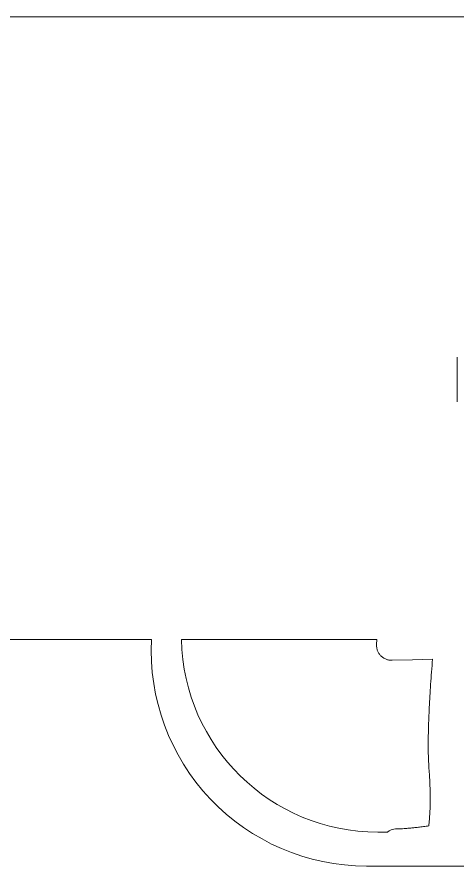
# Model space of a CAD drawing. Header units: millimetres. Extents: x -185 to 452, y -185 to 185.
# Drawn here: x -111.8 to -73, y 110 to 185 of the extents above; entities that cross this region are included whole.
import ezdxf

# ---------------------------------------------------------------- set-up
doc = ezdxf.new("R2010")
doc.units = ezdxf.units.MM

msp = doc.modelspace()

# ---------------------------------------------------------------- linework, layer by layer
at = {"color": 7, "linetype": 'Continuous', "lineweight": 15}
for p, q in [((-175, 185), (175, 185)), ((-73.007, 151.016), (-73.007, 154.948)), ((-115, 130), (-99.974, 130)), ((-97.33, 130), (-80.074, 130)), ((-75.17, 128.268), (-76.947, 128.216)), ((-76.947, 128.216), (-78.733, 128.173)), ((-80, 113), (-79.134, 113)), ((-54.367, 110), (-81, 110))]:
    msp.add_line(p, q, dxfattribs=at)
for centre, radius, start in [((-81, 129), 19, 176.98304), ((-80, 130.333), 17.333, 181.10191)]:
    msp.add_arc(centre, radius, start, 270, dxfattribs=at)
for points, knots in [([(-80.117, 129.569), (-80.114, 129.669), (-80.109, 129.813), (-80.084, 129.956), (-80.074, 130)], [0, 0, 0, 0, 0.1406166, 0.2042984, 0.2042984, 0.2042984, 0.2042984]), ([(-78.733, 128.173), (-78.827, 128.176), (-79.012, 128.184), (-79.275, 128.265), (-79.517, 128.387), (-79.727, 128.56), (-79.903, 128.768), (-80.026, 129.012), (-80.107, 129.281), (-80.114, 129.471), (-80.117, 129.569)], [0, 0, 0, 0, 0.128592, 0.250809, 0.372691, 0.495863, 0.62018, 0.742062, 0.866012, 1, 1, 1, 1]), ([(-75.547, 120.527), (-75.546, 120.793), (-75.546, 121.341), (-75.522, 122.188), (-75.498, 123.084), (-75.451, 124.026), (-75.401, 125.018), (-75.338, 126.06), (-75.256, 127.148), (-75.199, 127.89), (-75.17, 128.268)], [0, 0, 0, 0, 0.102877, 0.212435, 0.32765, 0.449593, 0.57772, 0.712066, 0.853188, 1, 1, 1, 1]), ([(-75.372, 116.019), (-75.373, 116.182), (-75.374, 116.526), (-75.391, 117.066), (-75.419, 117.657), (-75.458, 118.28), (-75.502, 118.903), (-75.52, 119.491), (-75.546, 120.026), (-75.546, 120.365), (-75.547, 120.527)], [0, 0, 0, 0, 0.108177, 0.228714, 0.359019, 0.501762, 0.643628, 0.774773, 0.892703, 1, 1, 1, 1]), ([(-75.507, 113.539), (-75.486, 113.727), (-75.442, 114.114), (-75.399, 114.715), (-75.376, 115.354), (-75.373, 115.793), (-75.372, 116.019)], [0, 0, 0, 0, 0.2279849, 0.469717, 0.7269552, 1, 1, 1, 1]), ([(-79.134, 113), (-79.103, 113.025), (-79.004, 113.098), (-78.823, 113.2), (-78.575, 113.267), (-78.404, 113.277), (-78.316, 113.281)], [0.5632634, 0.5632634, 0.5632634, 0.5632634, 0.6223162, 0.7453968, 0.869803, 1, 1, 1, 1]), ([(-78.316, 113.281), (-78.239, 113.282), (-78.074, 113.284), (-77.809, 113.297), (-77.51, 113.317), (-77.177, 113.346), (-76.808, 113.38), (-76.405, 113.43), (-75.967, 113.48), (-75.664, 113.519), (-75.507, 113.539)], [0, 0, 0, 0, 0.081544, 0.175822, 0.281485, 0.399975, 0.531318, 0.67569, 0.831395, 1, 1, 1, 1])]:
    msp.add_open_spline(points, degree=3, knots=knots, dxfattribs=at)

doc.saveas('drawing.dxf')
